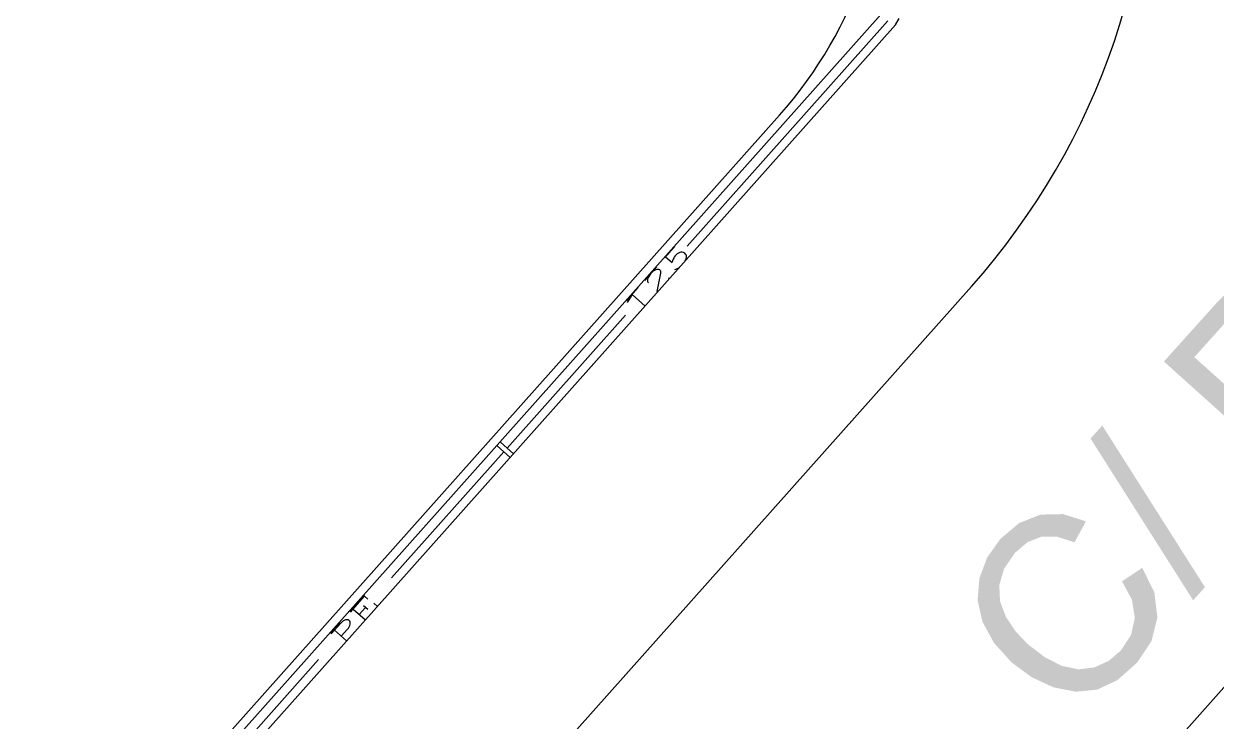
# Model space of a CAD drawing. Header units: inches. Extents: x 0.0008 to 0.0144, y 0.0003 to 0.0113.
# Drawn here: x 0.0127779 to 0.0131068, y 0.0040155 to 0.0042079 of the extents above; entities that cross this region are included whole.
import ezdxf

# ---------------------------------------------------------------- set-up
doc = ezdxf.new("R2010")
doc.units = ezdxf.units.IN
doc.header["$MEASUREMENT"] = 0
doc.linetypes.add('STRICHPUNKT', pattern=[25.4, 12.7, -6.35, 0, -6.35])
doc.layers.add('Standard', color=7, linetype='Continuous')

# ---------------------------------------------------------------- blocks, each defined once
blk = doc.blocks.new('*U561')
at = {"color": 7, "linetype": 'ByBlock'}
for points in [[(0.3316820844546589, 0.1032831236250337), (0.3316189877565411, 0.1034156880738516), (0.3316820844546589, 0.1034405219953332)], [(0.3316885620278623, 0.1032856731014583), (0.3316820844546589, 0.1034405219953332), (0.3316885620278623, 0.103440667560203)], [(0.3317116872563488, 0.1032856185234311), (0.3316885620278623, 0.103440667560203), (0.3317116872563488, 0.1034411872333535)], [(0.3316885620278623, 0.1032856731014583), (0.3316885620278623, 0.103440667560203), (0.3317116872563488, 0.1032856185234311)], [(0.3317725230053595, 0.1032854749445182), (0.3317116872563488, 0.1034411872333535), (0.3317725230053595, 0.1034425543422391)], [(0.3317116872563488, 0.1032856185234311), (0.3317116872563488, 0.1034411872333535), (0.3317725230053595, 0.1032854749445182)], [(0.3317972999507572, 0.1032854164682614), (0.3317725230053595, 0.1034425543422391), (0.3317972999507572, 0.1034431111329874)], [(0.3317725230053595, 0.1032854749445182), (0.3317725230053595, 0.1034425543422391), (0.3317972999507572, 0.1032854164682614)], [(0.3318309007039377, 0.1032749062615514), (0.3317972999507572, 0.1034431111329874), (0.3318309007039377, 0.1034438662134949)], [(0.3317972999507572, 0.1032854164682614), (0.3317972999507572, 0.1034431111329874), (0.3318309007039377, 0.1032749062615514)], [(0.3318401871050418, 0.103272001505379), (0.3318309007039377, 0.1034438662134949), (0.3318401871050418, 0.1034440748987116)], [(0.3318309007039377, 0.1032749062615514), (0.3318309007039377, 0.1034438662134949), (0.3318401871050418, 0.103272001505379)], [(0.3318401871050418, 0.103272001505379), (0.3318401871050418, 0.1034440748987116), (0.3319206182119695, 0.1032468429157729)], [(0.3315031040111384, 0.103172528983653), (0.3314793689039406, 0.103336552233048), (0.3315031040111384, 0.1033566034956959)], [(0.331508438053731, 0.1031770641571461), (0.3315031040111384, 0.1033566034956959), (0.331508438053731, 0.1033611096598396)], [(0.3315329670699702, 0.1031979195107222), (0.331508438053731, 0.1033611096598396), (0.3315329670699702, 0.1033818316116305)], [(0.3315910288547375, 0.1032472854958388), (0.3315329670699702, 0.1033818316116305), (0.3315910288547375, 0.1034046838661384)], [(0.3315928112639751, 0.103247987025592), (0.3315910288547375, 0.1034046838661384), (0.3315928112639751, 0.1034053853958916)], [(0.3316189877565411, 0.103258289703552), (0.3315928112639751, 0.1034053853958916), (0.3316189877565411, 0.1034156880738516)], [(0.3314275119808791, 0.1030628763859478), (0.3314002668072341, 0.1032697273013615), (0.3314275119808791, 0.1032927438450869)], [(0.3314408121183928, 0.1030821693540452), (0.3314275119808791, 0.1032927438450869), (0.3314408121183928, 0.1033039797138916)], [(0.3314793689039406, 0.1031380992143754), (0.3314408121183928, 0.1033039797138916), (0.3314793689039406, 0.103336552233048)], [(0.3313563143445581, 0.1025411318140369), (0.3313080877443297, 0.103139128123102), (0.3313563143445581, 0.1032074555085367)], [(0.3313932697017686, 0.102500258653929), (0.3313563143445581, 0.1032074555085367), (0.3313932697017686, 0.1032598138112999)], [(0.3313563143445581, 0.1025411318140369), (0.3313563143445581, 0.1032074555085367), (0.3313932697017686, 0.102500258653929)], [(0.3313986536200491, 0.1029651096294095), (0.3313932697017686, 0.1032598138112999), (0.3313986536200491, 0.1032674417398239)], [(0.3314002668072341, 0.1029705748074111), (0.3313986536200491, 0.1032674417398239), (0.3314002668072341, 0.1032697273013615)], [(0.3313080877443297, 0.102629262962946), (0.331276069987264, 0.1030531934647322), (0.3313080877443297, 0.103139128123102)], [(0.3313080877443297, 0.102629262962946), (0.3313080877443297, 0.103139128123102), (0.3313563143445581, 0.1025411318140369)], [(0.331276069987264, 0.102687773446835), (0.3312537488755099, 0.1029932842990437), (0.331276069987264, 0.1030531934647322)], [(0.331276069987264, 0.102687773446835), (0.331276069987264, 0.1030531934647322), (0.3313080877443297, 0.102629262962946)], [(0.3323431744790324, 0.1027168772511494), (0.3323229945992584, 0.1030195715839849), (0.3323431744790324, 0.1030331027811939)], [(0.3323597089343141, 0.1024036820428134), (0.3323431744790324, 0.1030331027811939), (0.3323597089343141, 0.1030441896150932)], [(0.3323951385874844, 0.1024570301342603), (0.3323597089343141, 0.1030441896150932), (0.3323951385874844, 0.1030679462295758)], [(0.3312537488755099, 0.1027855699666674), (0.3312412402509916, 0.102840374582103), (0.3312537488755099, 0.1029932842990437)], [(0.3312537488755099, 0.1027855699666674), (0.3312537488755099, 0.1029932842990437), (0.331276069987264, 0.102687773446835)], [(0.3313932697017686, 0.102500258653929), (0.3313932697017686, 0.1029468699161129), (0.3313986536200491, 0.1024943039623634)], [(0.3323163989320855, 0.1028559530226024), (0.3322534151160911, 0.1029729165137374), (0.3323163989320855, 0.10301514899702)], [(0.3323229945992584, 0.1028437046021673), (0.3323163989320855, 0.10301514899702), (0.3323229945992584, 0.1030195715839849)], [(0.3323163989320855, 0.1028559530226024), (0.3323163989320855, 0.10301514899702), (0.3323229945992584, 0.1028437046021673)], [(0.3323229945992584, 0.1028437046021673), (0.3323229945992584, 0.1030195715839849), (0.3323431744790324, 0.1027168772511494)], [(0.3313986536200491, 0.1024943039623634), (0.3313986536200491, 0.1028319414304067), (0.3314002668072341, 0.1024925197539813)], [(0.3314002668072341, 0.1024925197539813), (0.3314002668072341, 0.1028277259181202), (0.3314275119808791, 0.1024623861974791)], [(0.3314275119808791, 0.1024623861974791), (0.3314275119808791, 0.1027565299866679), (0.3314408121183928, 0.1024476760528319)], [(0.3314408121183928, 0.1024476760528319), (0.3314408121183928, 0.1027217746317903), (0.3314793689039406, 0.1024050316897977)], [(0.3323431744790324, 0.1023889532645286), (0.3323229945992584, 0.1026260775507057), (0.3323431744790324, 0.1027168772511494)], [(0.3314793689039406, 0.1024050316897977), (0.3314793689039406, 0.1026642785918692), (0.3315031040111384, 0.1023874116054598)], [(0.3315031040111384, 0.1023874116054598), (0.3315031040111384, 0.1026288847007139), (0.331508438053731, 0.1023834518053392)], [(0.331508438053731, 0.1023834518053392), (0.331508438053731, 0.1026209305540835), (0.3315329670699702, 0.1023652423516697)], [(0.3323229945992584, 0.102370977167346), (0.3323163989320855, 0.1025964002379449), (0.3323229945992584, 0.1026260775507057)], [(0.3315329670699702, 0.1023652423516697), (0.3315329670699702, 0.1025952177038146), (0.3315910288547375, 0.1023221393845804)], [(0.3315910288547375, 0.1023221393845804), (0.3315910288547375, 0.1025343537065179), (0.3315928112639751, 0.1023208161884882)], [(0.3315928112639751, 0.1023208161884882), (0.3315928112639751, 0.1025324852735812), (0.3316189877565411, 0.1023013837080347)], [(0.3323163989320855, 0.102365101792695), (0.3322534151160911, 0.102500322995741), (0.3323163989320855, 0.1025964002379449)], [(0.3316189877565411, 0.1023013837080347), (0.3316189877565411, 0.1025124722455429), (0.3316820844546589, 0.102272067173937)], [(0.3316820844546589, 0.102272067173937), (0.3316820844546589, 0.1024642321696285), (0.3316885620278623, 0.1022690575077999)], [(0.3316885620278623, 0.1022690575077999), (0.3316885620278623, 0.1024592797928419), (0.3317116872563488, 0.1022583128639491)], [(0.3317116872563488, 0.1022583128639491), (0.3317116872563488, 0.1024415995843523), (0.3317725230053595, 0.1022300468315982)], [(0.3322219671446054, 0.1022809826102282), (0.3321610711804632, 0.1024161153804172), (0.3322219671446054, 0.1024681197868281)], [(0.3322454515910928, 0.102301902392559), (0.3322219671446054, 0.1024681197868281), (0.3322454515910928, 0.1024881752160617)], [(0.3322534151160911, 0.1023089962454903), (0.3322454515910928, 0.1024881752160617), (0.3322534151160911, 0.102500322995741)], [(0.3317725230053595, 0.1022300468315982), (0.3317725230053595, 0.1024103606616909), (0.3317972999507572, 0.1022251673695728)], [(0.3317972999507572, 0.1022251673695728), (0.3317972999507572, 0.1023976377957173), (0.3318309007039377, 0.102218550185875)], [(0.3318309007039377, 0.102218550185875), (0.3318309007039377, 0.1023803839384534), (0.3318401871050418, 0.1022167213631201)], [(0.3318401871050418, 0.1022167213631201), (0.3318401871050418, 0.1023784361230097), (0.3319206182119695, 0.1022008816167102)], [(0.3319206182119695, 0.1022008816167102), (0.3319206182119695, 0.1023615657605875), (0.331929362090127, 0.1021991596360246)], [(0.3320008789708222, 0.102206143579712), (0.3319475668806675, 0.1023559132981871), (0.3320008789708222, 0.1023623954403545)], [(0.3320598421678992, 0.1022119015999726), (0.3320008789708222, 0.1023623954403545), (0.3320598421678992, 0.1023695646926759)], [(0.3320789098885273, 0.1022137636482865), (0.3320598421678992, 0.1023695646926759), (0.3320789098885273, 0.1023783330831443)], [(0.3321610711804632, 0.1022523691472812), (0.3320789098885273, 0.1023783330831443), (0.3321610711804632, 0.1024161153804172)]]:
    blk.add_solid(points, dxfattribs=at)
at = {"color": 7, "linetype": 'ByBlock', "extrusion": (0, 0, -1)}
for points in [[(-0.3316820844546589, 0.1032831236250337), (-0.3316820844546589, 0.1034405219953332), (-0.3316885620278623, 0.1032856731014583)], [(-0.3319206182119695, 0.1032468429157729), (-0.3318401871050418, 0.1034440748987116), (-0.3319206182119695, 0.1034187493044329)], [(-0.3315031040111384, 0.103172528983653), (-0.3315031040111384, 0.1033566034956959), (-0.331508438053731, 0.1031770641571461)], [(-0.331508438053731, 0.1031770641571461), (-0.331508438053731, 0.1033611096598396), (-0.3315329670699702, 0.1031979195107222)], [(-0.3315329670699702, 0.1031979195107222), (-0.3315329670699702, 0.1033818316116305), (-0.3315910288547375, 0.1032472854958388)], [(-0.3315910288547375, 0.1032472854958388), (-0.3315910288547375, 0.1034046838661384), (-0.3315928112639751, 0.103247987025592)], [(-0.3315928112639751, 0.103247987025592), (-0.3315928112639751, 0.1034053853958916), (-0.3316189877565411, 0.103258289703552)], [(-0.3316189877565411, 0.103258289703552), (-0.3316189877565411, 0.1034156880738516), (-0.3316820844546589, 0.1032831236250337)], [(-0.3319206182119695, 0.1032468429157729), (-0.3319206182119695, 0.1034187493044329), (-0.331929362090127, 0.1032628177661111)], [(-0.331929362090127, 0.1032628177661111), (-0.3319206182119695, 0.1034187493044329), (-0.331929362090127, 0.1034159960921609)], [(-0.331929362090127, 0.1032628177661111), (-0.331929362090127, 0.1034159960921609), (-0.3319475668806675, 0.1032960774706823)], [(-0.3319475668806675, 0.1032960774706823), (-0.331929362090127, 0.1034159960921609), (-0.3319475668806675, 0.1034102638928071)], [(-0.3319475668806675, 0.1032960774706823), (-0.3319475668806675, 0.1034102638928071), (-0.3320008789708222, 0.1033934773481854)], [(-0.3314275119808791, 0.1030628763859478), (-0.3314275119808791, 0.1032927438450869), (-0.3314408121183928, 0.1030821693540452)], [(-0.3314408121183928, 0.1030821693540452), (-0.3314408121183928, 0.1033039797138916), (-0.3314793689039406, 0.1031380992143754)], [(-0.3314793689039406, 0.1031380992143754), (-0.3314793689039406, 0.103336552233048), (-0.3315031040111384, 0.103172528983653)], [(-0.3313932697017686, 0.1029468699161129), (-0.3313932697017686, 0.1032598138112999), (-0.3313986536200491, 0.1029651096294095)], [(-0.3313986536200491, 0.1029651096294095), (-0.3313986536200491, 0.1032674417398239), (-0.3314002668072341, 0.1029705748074111)], [(-0.3314002668072341, 0.1029705748074111), (-0.3314002668072341, 0.1032697273013615), (-0.3314275119808791, 0.1030628763859478)], [(-0.3323431744790324, 0.1023889532645286), (-0.3323431744790324, 0.1030331027811939), (-0.3323597089343141, 0.1024036820428134)], [(-0.3323597089343141, 0.1024036820428134), (-0.3323597089343141, 0.1030441896150932), (-0.3323951385874844, 0.1024570301342603)], [(-0.3323951385874844, 0.1024570301342603), (-0.3323951385874844, 0.1030679462295758), (-0.3324603607272833, 0.1025552381709471)], [(-0.3324603607272833, 0.1025552381709471), (-0.3323951385874844, 0.1030679462295758), (-0.3324603607272833, 0.1029347372955296)], [(-0.3313986536200491, 0.1024943039623634), (-0.3313932697017686, 0.1029468699161129), (-0.3313986536200491, 0.1028319414304067)], [(-0.3324603607272833, 0.1025552381709471), (-0.3324603607272833, 0.1029347372955296), (-0.3324803865287881, 0.1026362884774907)], [(-0.3324803865287881, 0.1026362884774907), (-0.3324603607272833, 0.1029347372955296), (-0.3324803865287881, 0.1028938368332003)], [(-0.3324803865287881, 0.1026362884774907), (-0.3324803865287881, 0.1028938368332003), (-0.3325011378594238, 0.1027202752137417)], [(-0.3314002668072341, 0.1024925197539813), (-0.3313986536200491, 0.1028319414304067), (-0.3314002668072341, 0.1028277259181202)], [(-0.3314275119808791, 0.1024623861974791), (-0.3314002668072341, 0.1028277259181202), (-0.3314275119808791, 0.1027565299866679)], [(-0.3314408121183928, 0.1024476760528319), (-0.3314275119808791, 0.1027565299866679), (-0.3314408121183928, 0.1027217746317903)], [(-0.3314793689039406, 0.1024050316897977), (-0.3314408121183928, 0.1027217746317903), (-0.3314793689039406, 0.1026642785918692)], [(-0.3315031040111384, 0.1023874116054598), (-0.3314793689039406, 0.1026642785918692), (-0.3315031040111384, 0.1026288847007139)], [(-0.331508438053731, 0.1023834518053392), (-0.3315031040111384, 0.1026288847007139), (-0.331508438053731, 0.1026209305540835)], [(-0.3315329670699702, 0.1023652423516697), (-0.331508438053731, 0.1026209305540835), (-0.3315329670699702, 0.1025952177038146)], [(-0.3323229945992584, 0.102370977167346), (-0.3323229945992584, 0.1026260775507057), (-0.3323431744790324, 0.1023889532645286)], [(-0.3315910288547375, 0.1023221393845804), (-0.3315329670699702, 0.1025952177038146), (-0.3315910288547375, 0.1025343537065179)], [(-0.3315928112639751, 0.1023208161884882), (-0.3315910288547375, 0.1025343537065179), (-0.3315928112639751, 0.1025324852735812)], [(-0.3316189877565411, 0.1023013837080347), (-0.3315928112639751, 0.1025324852735812), (-0.3316189877565411, 0.1025124722455429)], [(-0.3323163989320855, 0.102365101792695), (-0.3323163989320855, 0.1025964002379449), (-0.3323229945992584, 0.102370977167346)], [(-0.3316820844546589, 0.102272067173937), (-0.3316189877565411, 0.1025124722455429), (-0.3316820844546589, 0.1024642321696285)], [(-0.3316885620278623, 0.1022690575077999), (-0.3316820844546589, 0.1024642321696285), (-0.3316885620278623, 0.1024592797928419)], [(-0.3317116872563488, 0.1022583128639491), (-0.3316885620278623, 0.1024592797928419), (-0.3317116872563488, 0.1024415995843523)], [(-0.3317725230053595, 0.1022300468315982), (-0.3317116872563488, 0.1024415995843523), (-0.3317725230053595, 0.1024103606616909)], [(-0.3322219671446054, 0.1022809826102282), (-0.3322219671446054, 0.1024681197868281), (-0.3322454515910928, 0.102301902392559)], [(-0.3322454515910928, 0.102301902392559), (-0.3322454515910928, 0.1024881752160617), (-0.3322534151160911, 0.1023089962454903)], [(-0.3322534151160911, 0.1023089962454903), (-0.3322534151160911, 0.102500322995741), (-0.3323163989320855, 0.102365101792695)], [(-0.3317972999507572, 0.1022251673695728), (-0.3317725230053595, 0.1024103606616909), (-0.3317972999507572, 0.1023976377957173)], [(-0.3318309007039377, 0.102218550185875), (-0.3317972999507572, 0.1023976377957173), (-0.3318309007039377, 0.1023803839384534)], [(-0.3318401871050418, 0.1022167213631201), (-0.3318309007039377, 0.1023803839384534), (-0.3318401871050418, 0.1023784361230097)], [(-0.3319206182119695, 0.1022008816167102), (-0.3318401871050418, 0.1023784361230097), (-0.3319206182119695, 0.1023615657605875)], [(-0.331929362090127, 0.1021991596360246), (-0.3319206182119695, 0.1023615657605875), (-0.331929362090127, 0.102359731738912)], [(-0.331929362090127, 0.1021991596360246), (-0.331929362090127, 0.102359731738912), (-0.3319475668806675, 0.1022009374153508)], [(-0.3319475668806675, 0.1022009374153508), (-0.331929362090127, 0.102359731738912), (-0.3319475668806675, 0.1023559132981871)], [(-0.3319475668806675, 0.1022009374153508), (-0.3319475668806675, 0.1023559132981871), (-0.3320008789708222, 0.102206143579712)], [(-0.3320008789708222, 0.102206143579712), (-0.3320008789708222, 0.1023623954403545), (-0.3320598421678992, 0.1022119015999726)], [(-0.3320598421678992, 0.1022119015999726), (-0.3320598421678992, 0.1023695646926759), (-0.3320789098885273, 0.1022137636482865)], [(-0.3320789098885273, 0.1022137636482865), (-0.3320789098885273, 0.1023783330831443), (-0.3321610711804632, 0.1022523691472812)], [(-0.3321610711804632, 0.1022523691472812), (-0.3321610711804632, 0.1024161153804172), (-0.3322219671446054, 0.1022809826102282)]]:
    blk.add_solid(points, dxfattribs=at)
blk = doc.blocks.new('*U562')
at = {"color": 7, "linetype": 'ByBlock'}
for points in [[(0.3321150290944895, 0.1038439750466051), (0.3320328597994035, 0.1039735002700578), (0.3321150290944895, 0.1040649153338575)], [(0.3321150290944895, 0.1038439750466051), (0.3321150290944895, 0.1040649153338575), (0.3327519219208588, 0.102840027214699)]]:
    blk.add_solid(points, dxfattribs=at)
at = {"color": 7, "linetype": 'ByBlock', "extrusion": (0, 0, -1)}
for points in [[(-0.3327519219208588, 0.102840027214699), (-0.3321150290944895, 0.1040649153338575), (-0.3327519219208588, 0.1030619619722803)], [(-0.3327519219208588, 0.102840027214699), (-0.3327519219208588, 0.1030619619722803), (-0.3328345090259199, 0.102931907100857)]]:
    blk.add_solid(points, dxfattribs=at)
blk = doc.blocks.new('*U563')
at = {"color": 7, "linetype": 'ByBlock'}
for points in [[(0.3331743749656099, 0.1049404529895157), (0.3331158965987666, 0.1050929538656865), (0.3331743749656099, 0.1051115080587126)], [(0.3331992974169913, 0.1049499462164812), (0.3331743749656099, 0.1051115080587126), (0.3331992974169913, 0.1051194155294334)], [(0.3332027947058248, 0.1049512783710173), (0.3332027947058248, 0.1051192904380569), (0.3332834311983617, 0.1049440666067691)], [(0.3332834311983617, 0.1049440666067691), (0.3332834311983617, 0.1051164062239321), (0.3332937443781309, 0.104937964290896)], [(0.3332937443781309, 0.104937964290896), (0.3332937443781309, 0.1051160373410873), (0.3333026426279391, 0.1049326991900965)], [(0.3333026426279391, 0.1049326991900965), (0.3333026426279391, 0.1051130968195795), (0.3333055095805552, 0.1049310028121755)], [(0.3333055095805552, 0.1049310028121755), (0.3333055095805552, 0.1051121494045248), (0.3333403708920458, 0.1049103753491401)], [(0.3330217689540017, 0.1048352741192253), (0.332917370307635, 0.1049257489816094), (0.3330217689540017, 0.1050291172253661)], [(0.3330246919585452, 0.1048385260230727), (0.3330217689540017, 0.1050291172253661), (0.3330246919585452, 0.1050311367901392)], [(0.3330677757047722, 0.104876152438896), (0.3330246919585452, 0.1050311367901392), (0.3330677757047722, 0.1050609042485467)], [(0.3331126899863945, 0.1049153775199236), (0.3330677757047722, 0.1050609042485467), (0.3331126899863945, 0.1050919364620188)], [(0.3331158965987666, 0.1049181779572361), (0.3331126899863945, 0.1050919364620188), (0.3331158965987666, 0.1050929538656865)], [(0.3333403708920458, 0.1049103753491401), (0.3333403708920458, 0.1051006291125083), (0.3333545662235053, 0.1049019759613248)], [(0.3333545662235053, 0.1049019759613248), (0.3333545662235053, 0.1050959381139), (0.3333682837037355, 0.1048854292707763)], [(0.3333682837037355, 0.1048854292707763), (0.3333682837037355, 0.1050914050263245), (0.3333685383062687, 0.1048851221568415)], [(0.3333685383062687, 0.1048851221568415), (0.3333685383062687, 0.1050913208902033), (0.3333863967338025, 0.1048635804546392)], [(0.3333863967338025, 0.1048635804546392), (0.3333863967338025, 0.1050854193824473), (0.333391929692383, 0.1048569063314101)], [(0.333391929692383, 0.1048569063314101), (0.333391929692383, 0.1050816146200167), (0.3334037703134745, 0.1048298318350936)], [(0.3334037703134745, 0.1048298318350936), (0.3334037703134745, 0.1050734723667123), (0.3334069848569963, 0.1048224815325994)], [(0.3334069848569963, 0.1048224815325994), (0.3334069848569963, 0.1050712618722281), (0.3334159510493326, 0.1048019796400462)], [(0.3334159510493326, 0.1048019796400462), (0.3334159510493326, 0.1050650962320464), (0.3334216565184046, 0.1047419467377443)], [(0.332917370307635, 0.1047191284359963), (0.3327602182443614, 0.1047509140158797), (0.332917370307635, 0.1049257489816094)], [(0.3327602182443614, 0.1043218742711471), (0.3325469121297893, 0.1045136064905803), (0.3327602182443614, 0.1047509140158797)], [(0.3334159510493326, 0.1044033635560076), (0.3334069848569963, 0.1046795007667297), (0.3334159510493326, 0.1047176629469464)], [(0.3334216565184046, 0.1044053213207948), (0.3334159510493326, 0.1047176629469464), (0.3334216565184046, 0.1047419467377443)], [(0.3333682837037355, 0.1043790826021173), (0.3333545662235053, 0.1045939657739278), (0.3333682837037355, 0.104611201688119)], [(0.3333685383062687, 0.1043793095142183), (0.3333682837037355, 0.104611201688119), (0.3333685383062687, 0.1046116510059549)], [(0.3333863967338025, 0.1043893834480677), (0.3333685383062687, 0.1046116510059549), (0.3333863967338025, 0.104643167228166)], [(0.333391929692383, 0.1043925045884158), (0.3333863967338025, 0.104643167228166), (0.333391929692383, 0.10465293169101)], [(0.3334037703134745, 0.1043991838793772), (0.333391929692383, 0.10465293169101), (0.3334037703134745, 0.1046738277998489)], [(0.3334069848569963, 0.1044002869122804), (0.3334037703134745, 0.1046738277998489), (0.3334069848569963, 0.1046795007667297)], [(0.3327602182443614, 0.1043218742711471), (0.3327602182443614, 0.1045442934702665), (0.332917370307635, 0.1041806166520658)], [(0.3333026426279391, 0.1043147252465283), (0.3332937443781309, 0.104519237424271), (0.3333026426279391, 0.104529136913771)], [(0.3333055095805552, 0.1043177253374856), (0.3333026426279391, 0.104529136913771), (0.3333055095805552, 0.1045323264586737)], [(0.3333403708920458, 0.1043542055725535), (0.3333055095805552, 0.1045323264586737), (0.3333403708920458, 0.1045761294431406)], [(0.3333545662235053, 0.1043668570275309), (0.3333403708920458, 0.1045761294431406), (0.3333545662235053, 0.1045939657739278)], [(0.3334948414524375, 0.104420409700803), (0.3334861410944712, 0.1045394396994454), (0.3334948414524375, 0.1045425150599579)], [(0.3335455436605556, 0.1044198805220363), (0.3334948414524375, 0.1045425150599579), (0.3335455436605556, 0.1045604370315998)], [(0.3334948414524375, 0.104420409700803), (0.3334948414524375, 0.1045425150599579), (0.3335455436605556, 0.1044198805220363)], [(0.3335485484216349, 0.1044198491613555), (0.3335455436605556, 0.1045604370315998), (0.3335485484216349, 0.1045614991400336)], [(0.3335455436605556, 0.1044198805220363), (0.3335455436605556, 0.1045604370315998), (0.3335485484216349, 0.1044198491613555)], [(0.3335600859241572, 0.1044197287444825), (0.3335485484216349, 0.1045614991400336), (0.3335600859241572, 0.1045638953782218)], [(0.3335485484216349, 0.1044198491613555), (0.3335485484216349, 0.1045614991400336), (0.3335600859241572, 0.1044197287444825)], [(0.3335620016309, 0.1044197087502581), (0.3335600859241572, 0.1045638953782218), (0.3335620016309, 0.1045642932537278)], [(0.3335600859241572, 0.1044197287444825), (0.3335600859241572, 0.1045638953782218), (0.3335620016309, 0.1044197087502581)], [(0.3335778417967632, 0.1044180055182628), (0.3335620016309, 0.1045642932537278), (0.3335778417967632, 0.1045675831173942)], [(0.3335620016309, 0.1044197087502581), (0.3335620016309, 0.1045642932537278), (0.3335778417967632, 0.1044180055182628)], [(0.3335871372197834, 0.1044170060172453), (0.3335778417967632, 0.1045675831173942), (0.3335871372197834, 0.1045695136953138)], [(0.3335778417967632, 0.1044180055182628), (0.3335778417967632, 0.1045675831173942), (0.3335871372197834, 0.1044170060172453)], [(0.333599178715526, 0.1044157112416099), (0.3335871372197834, 0.1045695136953138), (0.333599178715526, 0.1045720146084781)], [(0.3335871372197834, 0.1044170060172453), (0.3335871372197834, 0.1045695136953138), (0.333599178715526, 0.1044157112416099)], [(0.3336519153654921, 0.1044100406728595), (0.333599178715526, 0.1045720146084781), (0.3336519153654921, 0.1045733148245921)], [(0.333599178715526, 0.1044157112416099), (0.333599178715526, 0.1045720146084781), (0.3336519153654921, 0.1044100406728595)], [(0.3337023091956907, 0.1044028985288075), (0.3336519153654921, 0.1045733148245921), (0.3337023091956907, 0.1045745572787509)], [(0.3336519153654921, 0.1044100406728595), (0.3336519153654921, 0.1045733148245921), (0.3337023091956907, 0.1044028985288075)], [(0.3337023091956907, 0.1044028985288075), (0.3337023091956907, 0.1045745572787509), (0.3337699393662333, 0.1043933135375819)], [(0.3337699393662333, 0.1043933135375819), (0.3337699393662333, 0.1045675864609306), (0.3338146003873462, 0.1043858511938288)], [(0.3338146003873462, 0.1043858511938288), (0.3338146003873462, 0.1045629831331651), (0.3340738858406746, 0.1043425275721404)], [(0.3340738858406746, 0.1043425275721404), (0.3338146003873462, 0.1045629831331651), (0.3340738858406746, 0.1045202459074303)], [(0.3332834311983617, 0.104293352128277), (0.3332027947058248, 0.1044180540066973), (0.3332834311983617, 0.1045077637955196)], [(0.3332937443781309, 0.1043048257570284), (0.3332834311983617, 0.1045077637955196), (0.3332937443781309, 0.104519237424271)], [(0.332917370307635, 0.1041806166520658), (0.332917370307635, 0.1044030358511852), (0.3330217689540017, 0.1040867769409358)], [(0.3331743749656099, 0.1039496055834097), (0.3331158965987666, 0.1043213780404198), (0.3331743749656099, 0.1043864364497718)], [(0.3331992974169913, 0.1041997515322925), (0.3331743749656099, 0.1043864364497718), (0.3331992974169913, 0.1044141631995351)], [(0.3332027947058248, 0.1042036423394547), (0.3331992974169913, 0.1044141631995351), (0.3332027947058248, 0.1044180540066973)], [(0.3330217689540017, 0.1040867769409358), (0.3330217689540017, 0.1043091961400552), (0.3330246919585452, 0.1040841495706438)], [(0.3330246919585452, 0.1040841495706438), (0.3330246919585452, 0.1043065687697632), (0.3330677757047722, 0.1040454233376796)], [(0.3331126899863945, 0.1040050517106545), (0.3330677757047722, 0.104267842536799), (0.3331126899863945, 0.1043178106169161)], [(0.3331158965987666, 0.1040021694167821), (0.3331126899863945, 0.1043178106169161), (0.3331158965987666, 0.1043213780404198)], [(0.3331126899863945, 0.1040050517106545), (0.3331126899863945, 0.1043178106169161), (0.3331158965987666, 0.1040021694167821)], [(0.3331158965987666, 0.1040021694167821), (0.3331158965987666, 0.1043213780404198), (0.3331743749656099, 0.1039496055834097)], [(0.3330677757047722, 0.1040454233376796), (0.3330677757047722, 0.104267842536799), (0.3331126899863945, 0.1040050517106545)], [(0.3331743749656099, 0.1039496055834097), (0.3331743749656099, 0.1041720247825291), (0.3331992974169913, 0.1039272038021637)], [(0.3331992974169913, 0.1039272038021637), (0.3331992974169913, 0.1041496230012831), (0.3332027947058248, 0.1039240602310036)], [(0.3332027947058248, 0.1039240602310036), (0.3332027947058248, 0.1041464794301231), (0.3332834311983617, 0.1038515793566864)], [(0.3332834311983617, 0.1038515793566864), (0.3332834311983617, 0.1040739985558058), (0.3332937443781309, 0.1038423092574652)], [(0.3332937443781309, 0.1038423092574652), (0.3332937443781309, 0.1040647284565846), (0.3333026426279391, 0.1038343109814278)], [(0.3333026426279391, 0.1038343109814278), (0.3333026426279391, 0.1040567301805473), (0.3333055095805552, 0.1038317339939412)], [(0.3333055095805552, 0.1038317339939412), (0.3333055095805552, 0.1040541531930606), (0.3333403708920458, 0.1038003985742423)], [(0.3333403708920458, 0.1038003985742423), (0.3333403708920458, 0.1040228177733617), (0.3333545662235053, 0.1037876389662405)], [(0.3333545662235053, 0.1037876389662405), (0.3333545662235053, 0.10401005816536), (0.3333682837037355, 0.1037753088793378)], [(0.3333682837037355, 0.1037753088793378), (0.3333682837037355, 0.1039977280784572), (0.3333685383062687, 0.1037750800274417)], [(0.3333685383062687, 0.1037750800274417), (0.3333685383062687, 0.1039974992265612), (0.3333863967338025, 0.1037590278108725)], [(0.3333863967338025, 0.1037590278108725), (0.3333863967338025, 0.103981447009992), (0.333391929692383, 0.1037540544586984)], [(0.333391929692383, 0.1037540544586984), (0.333391929692383, 0.1039764736578178), (0.3334037703134745, 0.1037434114043917)], [(0.3334037703134745, 0.1037434114043917), (0.3334037703134745, 0.1039658306035112), (0.3334069848569963, 0.1037405219815303)], [(0.3334069848569963, 0.1037405219815303), (0.3334069848569963, 0.1039629411806498), (0.3334159510493326, 0.1037324626347088)], [(0.3334159510493326, 0.1037324626347088), (0.3334159510493326, 0.1039548818338282), (0.3334216565184046, 0.103727334219847)], [(0.3334216565184046, 0.103727334219847), (0.3334216565184046, 0.1039497534189664), (0.3334434660290466, 0.10370773053484)], [(0.3334434660290466, 0.10370773053484), (0.3334434660290466, 0.1039301497339594), (0.3334686283466842, 0.10368511314754)], [(0.3334686283466842, 0.10368511314754), (0.3334686283466842, 0.1039075323466594), (0.3334765568463964, 0.1036779865405524)]]:
    blk.add_solid(points, dxfattribs=at)
at = {"color": 7, "linetype": 'ByBlock', "extrusion": (0, 0, -1)}
for points in [[(-0.3331743749656099, 0.1049404529895157), (-0.3331743749656099, 0.1051115080587126), (-0.3331992974169913, 0.1049499462164812)], [(-0.3331992974169913, 0.1049499462164812), (-0.3331992974169913, 0.1051194155294334), (-0.3332027947058248, 0.1049512783710173)], [(-0.3332027947058248, 0.1049512783710173), (-0.3331992974169913, 0.1051194155294334), (-0.3332027947058248, 0.1051192904380569)], [(-0.3332834311983617, 0.1049440666067691), (-0.3332027947058248, 0.1051192904380569), (-0.3332834311983617, 0.1051164062239321)], [(-0.3332937443781309, 0.104937964290896), (-0.3332834311983617, 0.1051164062239321), (-0.3332937443781309, 0.1051160373410873)], [(-0.3333026426279391, 0.1049326991900965), (-0.3332937443781309, 0.1051160373410873), (-0.3333026426279391, 0.1051130968195795)], [(-0.3333055095805552, 0.1049310028121755), (-0.3333026426279391, 0.1051130968195795), (-0.3333055095805552, 0.1051121494045248)], [(-0.3333403708920458, 0.1049103753491401), (-0.3333055095805552, 0.1051121494045248), (-0.3333403708920458, 0.1051006291125083)], [(-0.3330217689540017, 0.1048352741192253), (-0.3330217689540017, 0.1050291172253661), (-0.3330246919585452, 0.1048385260230727)], [(-0.3330246919585452, 0.1048385260230727), (-0.3330246919585452, 0.1050311367901392), (-0.3330677757047722, 0.104876152438896)], [(-0.3330677757047722, 0.104876152438896), (-0.3330677757047722, 0.1050609042485467), (-0.3331126899863945, 0.1049153775199236)], [(-0.3331126899863945, 0.1049153775199236), (-0.3331126899863945, 0.1050919364620188), (-0.3331158965987666, 0.1049181779572361)], [(-0.3331158965987666, 0.1049181779572361), (-0.3331158965987666, 0.1050929538656865), (-0.3331743749656099, 0.1049404529895157)], [(-0.3333545662235053, 0.1049019759613248), (-0.3333403708920458, 0.1051006291125083), (-0.3333545662235053, 0.1050959381139)], [(-0.3333682837037355, 0.1048854292707763), (-0.3333545662235053, 0.1050959381139), (-0.3333682837037355, 0.1050914050263245)], [(-0.3333685383062687, 0.1048851221568415), (-0.3333682837037355, 0.1050914050263245), (-0.3333685383062687, 0.1050913208902033)], [(-0.3333863967338025, 0.1048635804546392), (-0.3333685383062687, 0.1050913208902033), (-0.3333863967338025, 0.1050854193824473)], [(-0.333391929692383, 0.1048569063314101), (-0.3333863967338025, 0.1050854193824473), (-0.333391929692383, 0.1050816146200167)], [(-0.3334037703134745, 0.1048298318350936), (-0.333391929692383, 0.1050816146200167), (-0.3334037703134745, 0.1050734723667123)], [(-0.3334069848569963, 0.1048224815325994), (-0.3334037703134745, 0.1050734723667123), (-0.3334069848569963, 0.1050712618722281)], [(-0.3334159510493326, 0.1048019796400462), (-0.3334069848569963, 0.1050712618722281), (-0.3334159510493326, 0.1050650962320464)], [(-0.3334216565184046, 0.1047419467377443), (-0.3334159510493326, 0.1050650962320464), (-0.3334216565184046, 0.1050611728420447)], [(-0.3334216565184046, 0.1044053213207948), (-0.3334216565184046, 0.1050611728420447), (-0.3334434660290466, 0.1044128049985473)], [(-0.3334434660290466, 0.1044128049985473), (-0.3334216565184046, 0.1050611728420447), (-0.3334434660290466, 0.1050461754395674)], [(-0.3334434660290466, 0.1044128049985473), (-0.3334434660290466, 0.1050461754395674), (-0.3334686283466842, 0.1044165295797004)], [(-0.3334686283466842, 0.1044165295797004), (-0.3334434660290466, 0.1050461754395674), (-0.3334686283466842, 0.1050288724651417)], [(-0.3334686283466842, 0.1044165295797004), (-0.3334686283466842, 0.1050288724651417), (-0.3334765568463964, 0.1044177031735254)], [(-0.3334765568463964, 0.1044177031735254), (-0.3334686283466842, 0.1050288724651417), (-0.3334765568463964, 0.1050187716785365)], [(-0.3334765568463964, 0.1044177031735254), (-0.3334765568463964, 0.1050187716785365), (-0.3334861410944712, 0.1044191218548353)], [(-0.3334861410944712, 0.1044191218548353), (-0.3334765568463964, 0.1050187716785365), (-0.3334861410944712, 0.105006561494001)], [(-0.3334861410944712, 0.1045394396994454), (-0.3334861410944712, 0.105006561494001), (-0.3334948414524375, 0.1045563059922363)], [(-0.3334948414524375, 0.1045563059922363), (-0.3334861410944712, 0.105006561494001), (-0.3334948414524375, 0.1049954773718599)], [(-0.3334948414524375, 0.1045563059922363), (-0.3334948414524375, 0.1049954773718599), (-0.3335455436605556, 0.1046545960040479)], [(-0.3335455436605556, 0.1046545960040479), (-0.3334948414524375, 0.1049954773718599), (-0.3335455436605556, 0.1049308835390789)], [(-0.332917370307635, 0.1047191284359963), (-0.332917370307635, 0.1049257489816094), (-0.3330217689540017, 0.1048352741192253)], [(-0.3335455436605556, 0.1046545960040479), (-0.3335455436605556, 0.1049308835390789), (-0.3335485484216349, 0.1046604209574954)], [(-0.3335485484216349, 0.1046604209574954), (-0.3335455436605556, 0.1049308835390789), (-0.3335485484216349, 0.1049200778374751)], [(-0.3335485484216349, 0.1046604209574954), (-0.3335485484216349, 0.1049200778374751), (-0.3335600859241572, 0.1046827872666028)], [(-0.3335600859241572, 0.1046827872666028), (-0.3335485484216349, 0.1049200778374751), (-0.3335600859241572, 0.1048785867484268)], [(-0.3335600859241572, 0.1046827872666028), (-0.3335600859241572, 0.1048785867484268), (-0.3335620016309, 0.1046970231038013)], [(-0.3335620016309, 0.1046970231038013), (-0.3335600859241572, 0.1048785867484268), (-0.3335620016309, 0.1048716974967103)], [(-0.3335620016309, 0.1046970231038013), (-0.3335620016309, 0.1048716974967103), (-0.3335778417967632, 0.1048147331986658)], [(-0.3327602182443614, 0.1045442934702665), (-0.3327602182443614, 0.1047509140158797), (-0.332917370307635, 0.1047191284359963)], [(-0.3334159510493326, 0.1044033635560076), (-0.3334159510493326, 0.1047176629469464), (-0.3334216565184046, 0.1044053213207948)], [(-0.3333682837037355, 0.1043790826021173), (-0.3333682837037355, 0.104611201688119), (-0.3333685383062687, 0.1043793095142183)], [(-0.3333685383062687, 0.1043793095142183), (-0.3333685383062687, 0.1046116510059549), (-0.3333863967338025, 0.1043893834480677)], [(-0.3333863967338025, 0.1043893834480677), (-0.3333863967338025, 0.104643167228166), (-0.333391929692383, 0.1043925045884158)], [(-0.333391929692383, 0.1043925045884158), (-0.333391929692383, 0.10465293169101), (-0.3334037703134745, 0.1043991838793772)], [(-0.3334037703134745, 0.1043991838793772), (-0.3334037703134745, 0.1046738277998489), (-0.3334069848569963, 0.1044002869122804)], [(-0.3334069848569963, 0.1044002869122804), (-0.3334069848569963, 0.1046795007667297), (-0.3334159510493326, 0.1044033635560076)], [(-0.332917370307635, 0.1041806166520658), (-0.3327602182443614, 0.1045442934702665), (-0.332917370307635, 0.1044030358511852)], [(-0.3333026426279391, 0.1043147252465283), (-0.3333026426279391, 0.104529136913771), (-0.3333055095805552, 0.1043177253374856)], [(-0.3333055095805552, 0.1043177253374856), (-0.3333055095805552, 0.1045323264586737), (-0.3333403708920458, 0.1043542055725535)], [(-0.3333403708920458, 0.1043542055725535), (-0.3333403708920458, 0.1045761294431406), (-0.3333545662235053, 0.1043668570275309)], [(-0.3333545662235053, 0.1043668570275309), (-0.3333545662235053, 0.1045939657739278), (-0.3333682837037355, 0.1043790826021173)], [(-0.3334861410944712, 0.1044191218548353), (-0.3334861410944712, 0.1045394396994454), (-0.3334948414524375, 0.104420409700803)], [(-0.3337699393662333, 0.1043933135375819), (-0.3337023091956907, 0.1045745572787509), (-0.3337699393662333, 0.1045675864609306)], [(-0.3338146003873462, 0.1043858511938288), (-0.3337699393662333, 0.1045675864609306), (-0.3338146003873462, 0.1045629831331651)], [(-0.3332834311983617, 0.104293352128277), (-0.3332834311983617, 0.1045077637955196), (-0.3332937443781309, 0.1043048257570284)], [(-0.3332937443781309, 0.1043048257570284), (-0.3332937443781309, 0.104519237424271), (-0.3333026426279391, 0.1043147252465283)], [(-0.3340738858406746, 0.1043425275721404), (-0.3340738858406746, 0.1045202459074303), (-0.3342130165623542, 0.1044973134174555)], [(-0.3330217689540017, 0.1040867769409358), (-0.332917370307635, 0.1044030358511852), (-0.3330217689540017, 0.1043091961400552)], [(-0.3331743749656099, 0.1041720247825291), (-0.3331743749656099, 0.1043864364497718), (-0.3331992974169913, 0.1041997515322925)], [(-0.3331992974169913, 0.1041997515322925), (-0.3331992974169913, 0.1044141631995351), (-0.3332027947058248, 0.1042036423394547)], [(-0.3332027947058248, 0.1042036423394547), (-0.3332027947058248, 0.1044180540066973), (-0.3332834311983617, 0.104293352128277)], [(-0.3330246919585452, 0.1040841495706438), (-0.3330217689540017, 0.1043091961400552), (-0.3330246919585452, 0.1043065687697632)], [(-0.3330677757047722, 0.1040454233376796), (-0.3330246919585452, 0.1043065687697632), (-0.3330677757047722, 0.104267842536799)], [(-0.3331992974169913, 0.1039272038021637), (-0.3331743749656099, 0.1041720247825291), (-0.3331992974169913, 0.1041496230012831)], [(-0.3332027947058248, 0.1039240602310036), (-0.3331992974169913, 0.1041496230012831), (-0.3332027947058248, 0.1041464794301231)], [(-0.3332834311983617, 0.1038515793566864), (-0.3332027947058248, 0.1041464794301231), (-0.3332834311983617, 0.1040739985558058)], [(-0.3332937443781309, 0.1038423092574652), (-0.3332834311983617, 0.1040739985558058), (-0.3332937443781309, 0.1040647284565846)], [(-0.3333026426279391, 0.1038343109814278), (-0.3332937443781309, 0.1040647284565846), (-0.3333026426279391, 0.1040567301805473)], [(-0.3333055095805552, 0.1038317339939412), (-0.3333026426279391, 0.1040567301805473), (-0.3333055095805552, 0.1040541531930606)], [(-0.3333403708920458, 0.1038003985742423), (-0.3333055095805552, 0.1040541531930606), (-0.3333403708920458, 0.1040228177733617)], [(-0.3333545662235053, 0.1037876389662405), (-0.3333403708920458, 0.1040228177733617), (-0.3333545662235053, 0.10401005816536)], [(-0.3333682837037355, 0.1037753088793378), (-0.3333545662235053, 0.10401005816536), (-0.3333682837037355, 0.1039977280784572)], [(-0.3333685383062687, 0.1037750800274417), (-0.3333682837037355, 0.1039977280784572), (-0.3333685383062687, 0.1039974992265612)], [(-0.3333863967338025, 0.1037590278108725), (-0.3333685383062687, 0.1039974992265612), (-0.3333863967338025, 0.103981447009992)], [(-0.333391929692383, 0.1037540544586984), (-0.3333863967338025, 0.103981447009992), (-0.333391929692383, 0.1039764736578178)], [(-0.3334037703134745, 0.1037434114043917), (-0.333391929692383, 0.1039764736578178), (-0.3334037703134745, 0.1039658306035112)], [(-0.3334069848569963, 0.1037405219815303), (-0.3334037703134745, 0.1039658306035112), (-0.3334069848569963, 0.1039629411806498)], [(-0.3334159510493326, 0.1037324626347088), (-0.3334069848569963, 0.1039629411806498), (-0.3334159510493326, 0.1039548818338282)], [(-0.3334216565184046, 0.103727334219847), (-0.3334159510493326, 0.1039548818338282), (-0.3334216565184046, 0.1039497534189664)], [(-0.3334434660290466, 0.10370773053484), (-0.3334216565184046, 0.1039497534189664), (-0.3334434660290466, 0.1039301497339594)], [(-0.3334686283466842, 0.10368511314754), (-0.3334434660290466, 0.1039301497339594), (-0.3334686283466842, 0.1039075323466594)], [(-0.3334765568463964, 0.1036779865405524), (-0.3334686283466842, 0.1039075323466594), (-0.3334765568463964, 0.1039004057396719)], [(-0.3334765568463964, 0.1036779865405524), (-0.3334765568463964, 0.1039004057396719), (-0.3334861410944712, 0.1036886492175088)], [(-0.3334861410944712, 0.1036886492175088), (-0.3334765568463964, 0.1039004057396719), (-0.3334861410944712, 0.1038917908476015)], [(-0.3334861410944712, 0.1036886492175088), (-0.3334861410944712, 0.1038917908476015), (-0.3334948414524375, 0.1036983285481849)], [(-0.3334948414524375, 0.1036983285481849), (-0.3334861410944712, 0.1038917908476015), (-0.3334948414524375, 0.1038839704485188)], [(-0.3334948414524375, 0.1036983285481849), (-0.3334948414524375, 0.1038839704485188), (-0.3335455436605556, 0.1037547358178962)], [(-0.3335455436605556, 0.1037547358178962), (-0.3334948414524375, 0.1038839704485188), (-0.3335455436605556, 0.1038383962889963)], [(-0.3335455436605556, 0.1037547358178962), (-0.3335455436605556, 0.1038383962889963), (-0.3335485484216349, 0.103758078677604)], [(-0.3335485484216349, 0.103758078677604), (-0.3335455436605556, 0.1038383962889963), (-0.3335485484216349, 0.1038356954310684)], [(-0.3335485484216349, 0.103758078677604), (-0.3335485484216349, 0.1038356954310684), (-0.3335600859241572, 0.1037709143910912)], [(-0.3335600859241572, 0.1037709143910912), (-0.3335485484216349, 0.1038356954310684), (-0.3335600859241572, 0.1038253248377558)], [(-0.3335600859241572, 0.1037709143910912), (-0.3335600859241572, 0.1038253248377558), (-0.3335620016309, 0.1037730456550132)], [(-0.3335620016309, 0.1037730456550132), (-0.3335600859241572, 0.1038253248377558), (-0.3335620016309, 0.1038236028866232)], [(-0.3335620016309, 0.1037730456550132), (-0.3335620016309, 0.1038236028866232), (-0.3335778417967632, 0.1037906681716901)], [(-0.3335778417967632, 0.1037906681716901), (-0.3335620016309, 0.1038236028866232), (-0.3335778417967632, 0.1038093648036539)], [(-0.3335778417967632, 0.1037906681716901), (-0.3335778417967632, 0.1038093648036539), (-0.3335871372197834, 0.1038010095247168)]]:
    blk.add_solid(points, dxfattribs=at)

msp = doc.modelspace()

# ---------------------------------------------------------------- linework, layer by layer
at = {"layer": 'Standard', "color": 4, "linetype": 'STRICHPUNKT'}
msp.add_line((0.01000632173794162, 0.0005426159587111142), (0.01431137172931558, 0.005374327416379583), dxfattribs=at)
at = {"layer": 'Standard', "color": 51, "linetype": 'ByBlock'}
for p, q in [((0.01301432757358986, 0.004210467305361177), (0.01039809619146025, 0.001273887713027784)), ((0.01137967041722026, 0.0023682541158575), (0.0130183510415119, 0.004207585343407354)), ((0.0130183510415119, 0.004207585343407354), (0.01301936913244684, 0.004209382693779772))]:
    msp.add_line(p, q, dxfattribs=at)
at = {"layer": 'Standard', "color": 7, "linetype": 'ByBlock'}
for p, q in [((0.01296085416033154, 0.004146565041312409), (0.01301627101375849, 0.004208763554084972)), ((0.01295744554979326, 0.00414643821478598), (0.01295493129333474, 0.004143616275199394)), ((0.01295655300775361, 0.004145563847453173), (0.01295664542498387, 0.004145722183228787)), ((0.01295493129333474, 0.004143616275199394), (0.01295671337757887, 0.004142028496055654)), ((0.0129524170368762, 0.004140794335612799), (0.01294911707527437, 0.004137090539905401)), ((0.0129523832045487, 0.004140104888843137), (0.01295212142839402, 0.004140003643396653)), ((0.01295232678796141, 0.00414087474446278), (0.0129524170368762, 0.004140794335612799)), ((0.01295258938375005, 0.004133996825903685), (0.01295358353822174, 0.004139122263278031)), ((0.01294408856235729, 0.00413144666073222), (0.01294738852395913, 0.004135150456439622)), ((0.01294911707527437, 0.004137090539905401), (0.01294902694279549, 0.004137170845014776)), ((0.01295572767172973, 0.004137844667554023), (0.01295600118846662, 0.004137600973030768)), ((0.01294565997264388, 0.004133210372973838), (0.01294427681497595, 0.004130962554993602)), ((0.01294565997264388, 0.004133210372973838), (0.01294556996214547, 0.004133290569402583)), ((0.01294924436265067, 0.004130016797970571), (0.01294565997264388, 0.004133210372973838)), ((0.01295270134330068, 0.004133897073582764), (0.01295258938375005, 0.004133996825903685)), ((0.01291119759527545, 0.004090831734477248), (0.01294388292923642, 0.004127516949102921)), ((0.01290927166532027, 0.004092547675474536), (0.01290936039502377, 0.004092468620192441)), ((0.01290936039502377, 0.004092468620192441), (0.01291294606582546, 0.004089273904042524)), ((0.01287929796645777, 0.004055028375972382), (0.0129102547491035, 0.004089773507132275)), ((0.01290832885241572, 0.00409148941848939), (0.01290841754885181, 0.004091410392847468)), ((0.01290841754885181, 0.004091410392847468), (0.01291200325292092, 0.004088215647057378)), ((0.01286771802242926, 0.004045730245789535), (0.01287180368917438, 0.004050315897617744)), ((0.01286795318406148, 0.004045520724417988), (0.01287188170977794, 0.004049930005022039)), ((0.01287180368917438, 0.004050315897617744), (0.01287171628462234, 0.00405039377223296)), ((0.01287188170977794, 0.004049930005022039), (0.01287278561230177, 0.004049124657250161)), ((0.01286841643945642, 0.004046689872784956), (0.01286850372757255, 0.004046612101910346)), ((0.01286873888920477, 0.004046402580538799), (0.01287209083996161, 0.004043416101352944)), ((0.01287039604383179, 0.004044926109623696), (0.01287212459514704, 0.004046866193089476)), ((0.01287155138866851, 0.004047376901432618), (0.01287272719682959, 0.004046329294574894)), ((0.01287539068512754, 0.004047120000800948), (0.01287437944392724, 0.004048020983845043)), ((0.01286237522745487, 0.004039733624168032), (0.01286504662494206, 0.004042731934978784)), ((0.01286261406348759, 0.004039520829025056), (0.01286528546097478, 0.004042519139835807)), ((0.01286323096848139, 0.004040869459366665), (0.01286331807362682, 0.004040791851513)), ((0.01286355690965954, 0.004040579056370027), (0.01286690536898659, 0.004037595687934653)), ((0.01286717777723402, 0.004040833147549158), (0.01286544922591877, 0.004038893064083378)), ((0.01280371313167303, 0.003970193817150504), (0.01285918391478948, 0.004032452859279658))]:
    msp.add_line(p, q, dxfattribs=at)
at = {"layer": 'Standard', "color": 100, "linetype": 'ByBlock'}
msp.add_line((0.01040737214587552, 0.001288646528148815), (0.01298630826336325, 0.004182653783670788), dxfattribs=at)
at = {"layer": 'Standard', "color": 2, "linetype": 'ByBlock'}
msp.add_line((0.01303931243076746, 0.004135438660095398), (0.009925589831945135, 0.0006407965110791221), dxfattribs=at)
at = {"layer": 'Standard', "color": 7, "linetype": 'ByBlock'}
for points in [[(0.01295516485338592, 0.004144060320898477), (0.01295570758123277, 0.004144515836166296), (0.01295619665976073, 0.004145044945179), (0.01295661185414229, 0.004145625756912945)], [(0.01295916630549593, 0.004144897009846818), (0.01295882628664085, 0.004144805185581563), (0.01295848227118138, 0.004144646883290685), (0.0129581475576437, 0.004144428222429283), (0.01295783508497171, 0.004144157655719776), (0.01295755693234933, 0.00414384564239696), (0.01295732385225824, 0.004143504243887795)], [(0.01296044166417575, 0.004144369100157555), (0.0129601989836316, 0.004144611439037866), (0.01295989216762289, 0.004144776635537476), (0.01295953124894502, 0.004144859287778272), (0.01295912802953517, 0.004144856693055701)], [(0.0129572431812613, 0.004143413505458607), (0.01295699438103477, 0.004142970418885153), (0.0129568293786161, 0.004142518519971575), (0.01295675628998666, 0.004142080036290051)], [(0.01296031982541464, 0.004142448411666051), (0.01296049133399929, 0.004142812954218764), (0.01296060558578575, 0.004143175277050859), (0.01296065882518564, 0.004143523470191709), (0.0129606493021583, 0.004143846088129976), (0.01296057732973664, 0.004144132526040831), (0.01296044527373743, 0.004144373368378787)], [(0.01295208078508375, 0.004139960957876382), (0.01295165288705434, 0.004139726891776599), (0.01295124152529493, 0.004139419271707327), (0.01295086379368788, 0.00413905088062943), (0.01295053538863547, 0.004138637026805295), (0.01295026995680562, 0.00413819490767348), (0.01295007852805312, 0.004137742895219843)], [(0.01295361784263333, 0.004139157623404795), (0.01295361707964494, 0.004139424972843551), (0.01295356187000781, 0.004139660152899382), (0.01295345421038561, 0.004139854658255055), (0.01295329799430257, 0.004140001454599126), (0.0129530988713336, 0.004140095233022768), (0.0129528640427867, 0.004140132602017106), (0.01295260200126679, 0.004140112210127618), (0.01295232222353941, 0.004140034794829634)], [(0.01295751044396122, 0.004140113481073386), (0.01295817737061554, 0.004140377645664067), (0.01295883925392696, 0.004140786549495705)], [(0.01294999254755776, 0.004137648868358358), (0.01294992251175414, 0.004137352470323433), (0.01294990712390434, 0.004137075521724942), (0.01294994694535237, 0.004136828125562437), (0.01295004052342408, 0.004136619306771721), (0.01295018444442023, 0.004136456682997945)], [(0.01286718145163453, 0.004040829873777728), (0.01286743914641503, 0.004041155778034787), (0.01286765050720075, 0.00404150161674765), (0.01286780741151522, 0.004041854099528524), (0.01286790382961364, 0.004042199680661819), (0.01286793605620255, 0.004042525079658387), (0.01286790285283221, 0.004042817791617271), (0.01286780549548953, 0.004043066567782051), (0.01286764772556258, 0.004043261847824224), (0.01286743560606118, 0.004043396127241292), (0.01286717728861881, 0.004043464245750555), (0.01286688270022992, 0.004043463585595905), (0.01286656316176108, 0.004043394172146717), (0.01286623095289645, 0.004043258672922909), (0.01286589884023639, 0.004043062295083673), (0.01286557958668417, 0.004042812585319236), (0.01286528546097478, 0.004042519139835807)]]:
    msp.add_lwpolyline(points, dxfattribs=at)
at = {"layer": 'Standard', "color": 2, "linetype": 'ByBlock'}
msp.add_arc((0.01289236474691051, 0.004266368896886248), 0.0001968155194516693, 318.2989944463903, 50.11602771140991, dxfattribs=at)
at = {"layer": 'Standard', "color": 100, "linetype": 'ByBlock'}
msp.add_arc((0.01289812976006914, 0.004261232276000854), 0.0001181102362204724, 318.2948163403394, 50.12079244362185, dxfattribs=at)

# ---------------------------------------------------------------- block references
at = {"color": 7, "linetype": 'ByBlock', "xscale": 0.03937007874015748, "yscale": 0.03937007874015748, "zscale": 0.03937007874015748}
for name in ['*U563', '*U562', '*U561']:
    msp.add_blockref(name, (0, 0), dxfattribs=at)

doc.saveas('drawing.dxf')
